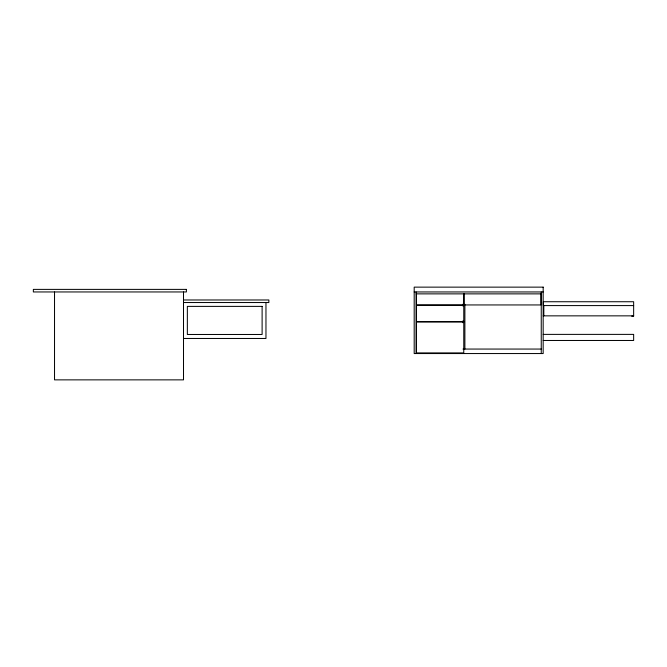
<?xml version="1.0" encoding="UTF-8"?>
<svg xmlns="http://www.w3.org/2000/svg" width="667" height="667" viewBox="0 0 667 667"><rect width="100%" height="100%" fill="white"/><g stroke="black" fill="none" stroke-linecap="round" stroke-linejoin="round"><path stroke-width="1" d="M414.19 291.954L543.171 291.954M416.116 293.872L541.245 293.872M183.508 299.975L268.851 299.975L268.851 302.535L183.508 302.535M633.65 305.586L543.33 305.586L543.33 301.734L633.65 301.734L633.65 316.175L631.724 316.175M543.171 315.85L633.65 315.85M543.171 334.384L633.65 334.384L633.65 340.478L543.171 340.478M183.508 338.469L265.966 338.469L265.966 302.535M462.965 349.058L541.245 349.058M543.813 305.586L543.813 315.85M541.245 291.954L541.245 353.552M540.929 293.872L540.929 304.944L464.082 304.944L464.082 293.872M464.882 304.285L464.882 349.058M463.765 293.872L463.765 304.944L416.441 304.944L416.441 293.872M462.965 304.144L462.965 306.07M462.965 320.827L462.965 322.753M416.116 291.954L416.116 353.552M183.508 291.954L183.508 379.865L54.527 379.865L54.527 291.954M543.171 287.135L414.19 287.135L414.19 353.552L543.171 353.552L543.171 287.135M186.393 289.386L33.35 289.386L33.35 291.954L186.393 291.954L186.393 289.386M463.765 305.269L416.441 305.269L416.441 321.627L463.765 321.627L463.765 305.269M262.114 306.386L187.352 306.386L187.352 334.475L262.114 334.475L262.114 306.386M463.765 321.953L416.441 321.953L416.441 352.91L463.765 352.91L463.765 321.953"/></g></svg>
